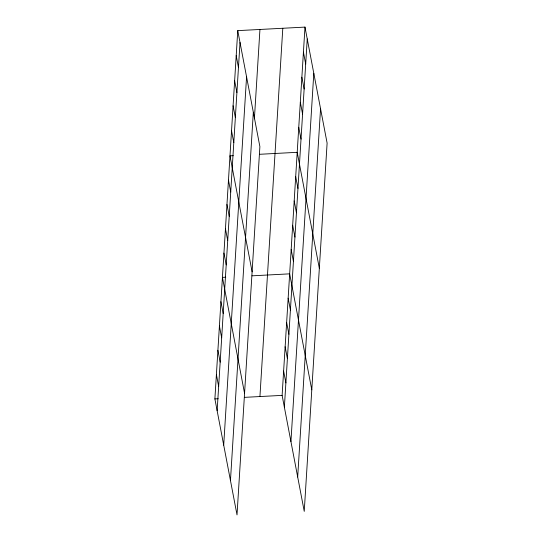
<?xml version="1.0" encoding="UTF-8"?>
<svg xmlns="http://www.w3.org/2000/svg" width="542" height="542" viewBox="0 0 542 542"><rect width="100%" height="100%" fill="white"/><g stroke="black" fill="none" stroke-linecap="round" stroke-linejoin="round"><path stroke-width="0.81" d="M237.755 30.63L259.882 146.618L237.017 514.9L214.889 398.912L237.755 30.63L304.983 27.1L327.111 143.088L304.245 511.37L282.118 395.382L304.983 27.1M217.146 410.748L240.018 42.466M223.704 445.118L246.569 76.835M230.458 480.53L253.331 112.248M254.394 118.786L259.943 29.464M259.93 396.548L282.802 28.265M284.374 407.218L307.246 38.936M290.932 441.588L313.798 73.305M297.687 477.001L320.552 108.718M233.27 155.676L229.984 155.845L252.111 271.833M259.516 154.294L297.212 152.316L319.333 268.304M225.723 277.206L222.437 277.382L244.564 393.37M251.969 275.831L289.665 273.846L311.786 389.833M214.889 398.912L218.175 398.736M244.422 397.361L282.118 395.382M303.432 52.14L305.688 63.983M301.874 77.188L304.13 89.023M300.322 102.228L302.578 114.064M298.764 127.275L301.02 139.111M295.702 176.624L297.958 188.46M294.191 200.926L296.447 212.762M292.68 225.235L294.943 237.071M291.169 249.544L293.432 261.38M288.154 298.154L290.41 309.99M236.204 55.677L238.46 67.513M286.643 322.463L288.9 334.299M234.645 80.717L236.908 92.553M285.133 346.765L287.395 358.608M233.094 105.758L235.35 117.594M283.629 371.074L285.885 382.909M231.536 130.805L233.798 142.641M228.473 180.154L230.729 191.99M226.963 204.456L229.219 216.299M225.452 228.765L227.715 240.601M223.948 253.073L226.204 264.909M220.926 301.684L223.182 313.52M219.415 325.993L221.678 337.829M217.904 350.301L220.167 362.137M216.4 374.603L218.656 386.439"/></g></svg>
